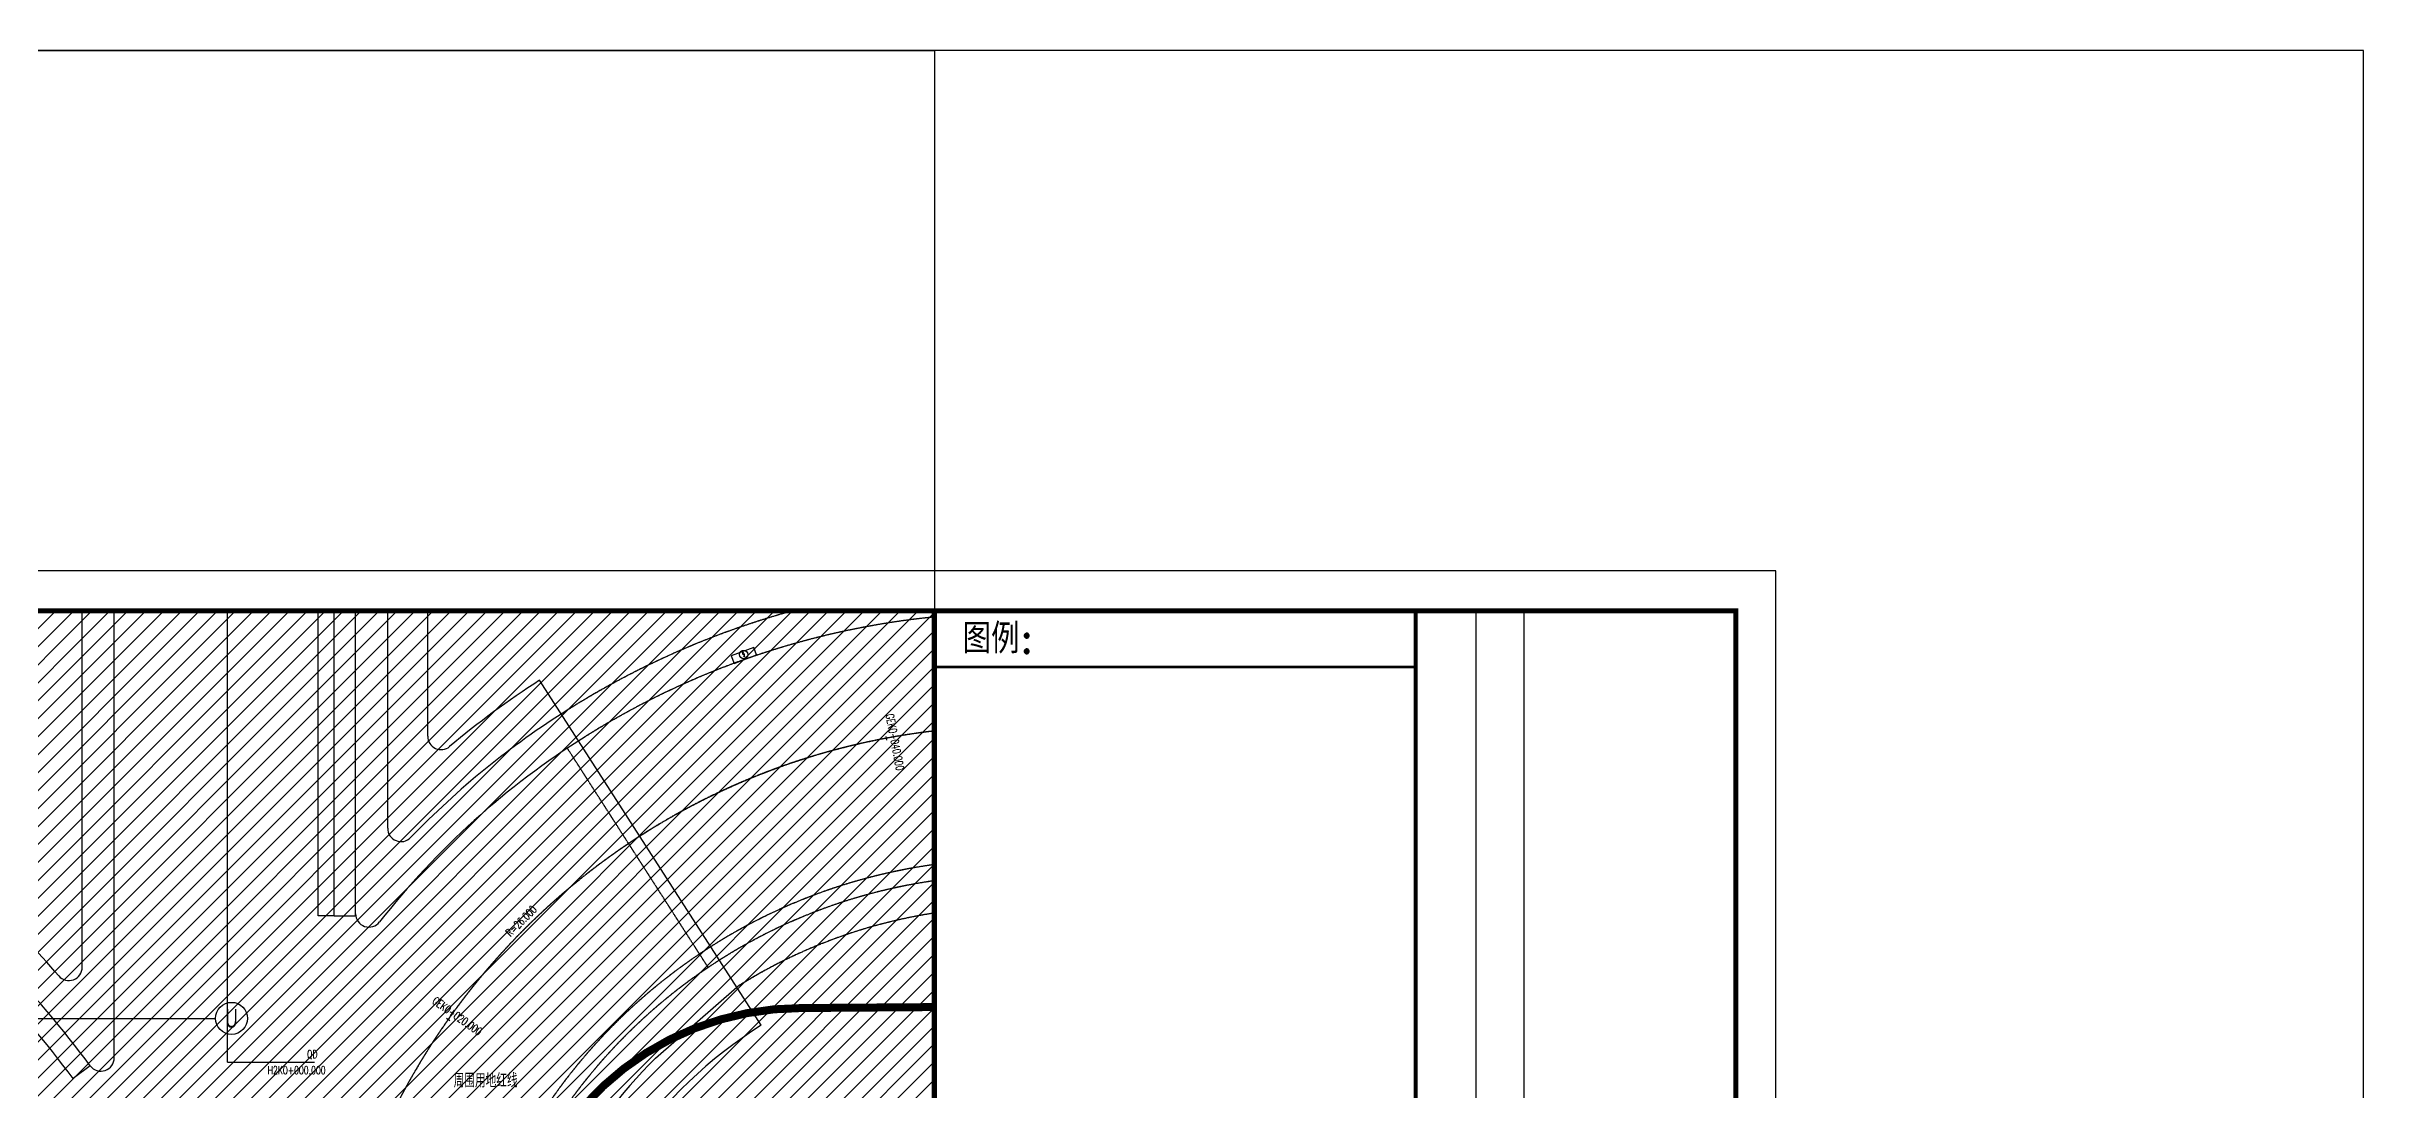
# Model space of a CAD drawing. Extents: x -12047294 to -5625356, y -1456591 to -622873.
# Drawn here: x -5712237 to -5625356, y -661998 to -622873 of the extents above; entities that cross this region are included whole.
import ezdxf
from ezdxf.enums import TextEntityAlignment as Align
from ezdxf.xclip import XClip

# ---------------------------------------------------------------- set-up
doc = ezdxf.new("R2010")
doc.units = 0
doc.header["$LTSCALE"] = 10
doc.header["$MEASUREMENT"] = 0
doc.header["$XCLIPFRAME"] = 2
for name, pattern in [('CENTER', [2, 1.25, -0.25, 0.25, -0.25]), ('DASH', [0.35, 0.25, -0.1]), ('DASHDOT', [1, 0.5, -0.25, 0, -0.25]), ('DASHED2', [9.525, 6.35, -3.175]), ('DOTE', [2.42, 2, -0.2, 0.02, -0.2])]:
    doc.linetypes.add(name, pattern=pattern)
for name, color, linetype in [('A-CENTER-LINE_道路中心线_', 1, 'DOTE'), ('A-DIMAXIS', 3, 'Continuous'), ('A-TEXTROOM-报建', 210, 'Continuous'), ('A-TK', 7, 'Continuous'), ('A-风道', 150, 'DASH'), ('AXIS', 3, 'Continuous'), ('AXIS_TEXT', 7, 'Continuous'), ('A用地红线', 10, 'Continuous'), ('CX-7消防模块箱', 51, 'Continuous'), ('DOTE', 9, 'DOTE'), ('f3-负三层隧道', 8, 'Continuous'), ('FF-分缝', 50, 'Continuous'), ('JXD', 3, 'Continuous'), ('PS-排水', 140, 'Continuous'), ('WALL', 2, 'Continuous'), ('共享通道', 4, 'Continuous'), ('图框', 7, 'Continuous'), ('桩号_GE', 2, 'Continuous'), ('特征点_H2', 2, 'Continuous'), ('设计参数_GE', 2, 'Continuous')]:
    doc.layers.add(name, color=color, linetype=linetype)
doc.styles.add('_TCH_AXIS', font='tjromand.shx', dxfattribs={"bigfont": 'tjhts.shx'})
doc.styles.add('_TCH_DIM', font='tjromans.shx', dxfattribs={"width": 0.8, "bigfont": 'tjhztxt.shx'})
doc.styles.add('COMPLEX', font='COMPLEX')
doc.styles.add('EICAD', font='simplex.shx', dxfattribs={"width": 0.707, "height": 2, "bigfont": 'tjkts.shx'})
doc.styles.add('SMEDI', font='simplex.shx', dxfattribs={"width": 0.75, "bigfont": 'tjhts.shx'})
doc.styles.add('TKZ1_tjhts.shx', font='tjromant.shx', dxfattribs={"bigfont": 'tjhts.shx'})
doc.styles.add('WZ', font='romans.shx', dxfattribs={"width": 0.7, "bigfont": 'hzdx.shx'})
doc.dimstyles.new('1-250$4', dxfattribs={"dimscale": 0.3, "dimtxt": 2.5, "dimasz": 2, "dimexe": 1.25, "dimexo": 0.625, "dimgap": 0.5, "dimtad": 1, "dimdsep": 46, "dimtxsty": 'WZ', "dimblk1": 'OBLIQUE', "dimsah": 1, "dimcen": 0, "dimclrd": 1, "dimclre": 1, "dimclrt": 3, "dimadec": 0, "dimazin": 0, "dimtfac": 1, "dimtofl": 0, "dimtmove": 0, "dimatfit": 3, "dimldrblk": 'OBLIQUE', "dimfxl": 1, "dimarcsym": 0})

# ---------------------------------------------------------------- blocks, each defined once
blk = doc.blocks.new('fdfDASFDF#$#R$Rv44')
at = {"layer": '图框'}
for points, const_width, elevation in [([(-5955587, -644044), (-5955587, -767194)], 200, -100), ([(-5955587, -646144), (-5937540, -646144)], 100, -200)]:
    blk.add_lwpolyline(points, dxfattribs=dict(at, const_width=const_width, elevation=elevation))
at = {"layer": '图框', "style": 'TKZ1_tjhts.shx'}
blk.add_text('图例:', height=1125, dxfattribs=at).set_placement((-5953197, -645079, -300), align=Align.MIDDLE_CENTER)
blk = doc.blocks.new('*D173')
at = {"layer": 'Defpoints', "color": 0, "transparency": 16777216}
for p in [(90588, 100830), (90949, 101177)]:
    blk.add_point(p, dxfattribs=at)
at = {"layer": 'WALL', "color": 1, "lineweight": -2, "transparency": 16777216}
blk.add_line((90586, 100828), (90588, 100830), dxfattribs=at)
at = {"layer": 'WALL', "color": 1, "transparency": 16777216}
blk.add_solid([(90588, 100830), (90588, 100830), (90588, 100830)], dxfattribs=at)
at = {"layer": 'WALL', "color": 3, "transparency": 16777216, "insert": (90586, 100829), "char_height": 0.75, "attachment_point": 5, "rotation": 43.80464, "style": 'WZ'}
blk.add_mtext('R500', dxfattribs=at)
blk = doc.blocks.new('_OBLIQUE')
at = {"color": 0, "linetype": 'ByBlock'}
blk.add_line((-0.5, -0.5), (0.5, 0.5), dxfattribs=at)
blk = doc.blocks.new('2015建筑类图框_A0')
for p, q in [((1114, 831), (1114, 411)), ((1126, 831), (1126, 411))]:
    blk.add_line(p, q)
at = {"const_width": 1.2}
blk.add_lwpolyline([(25, 831), (1179, 831), (1179, 10), (25, 10), (25, 831)], close=True, dxfattribs=at)
at = {"const_width": 1}
blk.add_lwpolyline([(1099, 831), (1099, 10)], dxfattribs=at)
at = {"layer": '图框'}
for p, q in [((1189, 841), (0, 841)), ((1189, 0), (1189, 841))]:
    blk.add_line(p, q, dxfattribs=at)
at = {"style": 'TKZ1_tjhts.shx', "flags": 1}
for tag, p in [('CLIENT', (1139, 392.88)), ('PROJETNAME', (1139, 295.72)), ('SHEETTITLE', (1139, 138.31))]:
    blk.add_attdef(tag, text='', height=5, dxfattribs=at).set_placement(p, align=Align.MIDDLE_CENTER)
at = {"style": 'TKZ1_tjhts.shx'}
for tag, height, p in [('SUB-PROJECT', 3.6, (1149, 282)), ('SPRONO', 3, (1168.85, 271.46)), ('DISLIN', 3.6, (1129.11, 125.02)), ('STAGE', 3.6, (1168.85, 124.59)), ('REV', 3, (1168.42, 115.09)), ('SHENO', 3, (1128.97, 114.1))]:
    blk.add_attdef(tag, text='', height=height, dxfattribs=at).set_placement(p, align=Align.MIDDLE_CENTER)
at = {"style": 'TKZ1_tjhts.shx', "width": 0.6}
blk.add_attdef('PRONO', text='', height=3, dxfattribs=at).set_placement((1129.12, 271.77), align=Align.MIDDLE_CENTER)
blk = doc.blocks.new('*U174')
at = {"layer": '图框'}
blk.add_blockref('2015建筑类图框_A0', (0, 0), dxfattribs=at)
blk = doc.blocks.new('_AXISO')
blk.add_circle((0, 0), 0.5)
at = {"layer": 'AXIS_TEXT', "style": 'COMPLEX', "width": 1.041667}
blk.add_attdef('A', text='', height=0.56, dxfattribs=at).set_placement((-0.25, -0.28), (0.25, -0.28), align=Align.FIT)
blk = doc.blocks.new('FDFe23wdwd3234')
at = {"layer": 'A-CENTER-LINE_道路中心线_', "color": 156, "ltscale": 5}
for centre, radius, start, end in [((113949.28, 78999.847), 26000, 90, 142.02012753), ((42050.504, 64351.071), 40000, 17.90493113, 50.01559682), ((113949.28, 78999.847), 26000, 142.02012753, 180)]:
    blk.add_arc(centre, radius, start, end, dxfattribs=at)
at = {"layer": 'A-风道', "color": 156}
for p, q in [((102900.093, 96207.938), (97605.136, 104454.345)), ((102900.093, 96207.938), (97605.136, 104454.345)), ((102479.357, 95937.786), (97184.401, 104184.194)), ((102479.357, 95937.786), (97184.401, 104184.194))]:
    blk.add_line(p, q, dxfattribs=at)
at = {"layer": 'AXIS', "color": 156, "linetype": 'CENTER', "ltscale": 0.1}
for p, q in [((84449.318, 92402.344), (84449.318, 150348.643)), ((84449.318, 92402.347), (84449.317, 125469.671))]:
    blk.add_line(p, q, dxfattribs=at)
for centre, radius, start, end in [((113949.319, 78999.882), 26000, 95.29368954, 180.00000203), ((42050.544, 64351.103), 40000, 17.90493341, 72.09507111)]:
    blk.add_arc(centre, radius, start, end, dxfattribs=at)
at = {"layer": 'CX-7消防模块箱', "color": 156, "elevation": 7846.365}
blk.add_lwpolyline([(103439.658, 107358.641), (104281.406, 107677.169), (104175.23, 107957.752), (103333.482, 107639.224)], close=True, dxfattribs=at)
at = {"layer": 'CX-7消防模块箱', "color": 156}
blk.add_circle((103795.995, 107692.501, 7846.365), 157.5, dxfattribs=at)
at = {"layer": 'f3-负三层隧道', "color": 156, "linetype": 'DASHED2', "ltscale": 0.1}
blk.add_arc((36534.036, 57963.085), 44715.244, 0, 48.91637007, dxfattribs=at)
at = {"layer": 'FF-分缝', "color": 156}
for p, q in [((104452.937, 93789.619), (96146.357, 106726.35)), ((104452.937, 93789.615), (96146.357, 106726.346))]:
    blk.add_line(p, q, dxfattribs=at)
at = {"layer": 'JXD', "color": 156}
for p, q in [((88449.318, 97890.351), (88449.318, 150348.643)), ((88449.318, 97890.354), (88449.317, 125469.671)), ((88449.318, 97890.354), (89249.318, 97890.354)), ((88449.318, 97890.351), (89249.318, 97890.351)), ((79299.225, 92269.524), (78659.076, 91789.723)), ((79299.225, 92269.521), (78659.076, 91789.72))]:
    blk.add_line(p, q, dxfattribs=at)
for centre, start, end in [((42050.544, 64351.103), 36.85208523, 49.64279883), ((42050.543, 64351.102), 36.85208264, 49.64279631)]:
    blk.add_arc(centre, 45750, start, end, dxfattribs=at)
at = {"layer": 'PS-排水', "color": 156}
for p, q in [((87849.318, 97890.351), (87849.318, 150389.653)), ((87849.318, 97890.354), (87849.317, 125469.671)), ((88449.318, 97890.354), (87849.318, 97890.354)), ((88449.318, 97890.351), (87849.318, 97890.351))]:
    blk.add_line(p, q, dxfattribs=at)
for centre, start, end in [((113849.318, 78966.98), 92.97669919, 179.99999937), ((113849.319, 78966.984), 96.26954045, 180.00000149)]:
    blk.add_arc(centre, 21050, start, end, dxfattribs=at)
at = {"layer": 'WALL', "color": 156}
for p, q in [((100494.227, 92551.682), (103534.409, 95220.142)), ((100494.227, 92551.678), (103534.409, 95220.138))]:
    blk.add_line(p, q, dxfattribs=at)
for centre, radius, start, end in [((113949.319, 78999.882), 32950, 122.70422255, 129.99721727), ((113949.318, 78999.877), 32950, 122.70422071, 129.99721469), ((113949.319, 78999.882), 31450, 122.15075341, 136.04414706), ((113949.318, 78999.877), 31450, 122.15075089, 136.04414514), ((92449.318, 104625.112), 500, 180.00000213, 309.99721727), ((92449.318, 104625.109), 500, 180, 309.99721469), ((90949.318, 101176.501), 500, 180.00000213, 316.04414706), ((90949.318, 101176.498), 500, 180, 316.04414514), ((113849.318, 78966.98), 20450, 92.97669919, 179.99999937), ((113849.319, 78966.984), 20450, 96.4542586, 180.00000149), ((113849.319, 78966.984), 17550, 122.37147587, 167.05032474), ((113849.318, 78966.98), 17550, 122.37147308, 167.05032233), ((113849.319, 78966.984), 19050, 134.51168467, 168.08565115), ((113849.318, 78966.98), 19050, 134.5116828, 168.08564893)]:
    blk.add_arc(centre, radius, start, end, dxfattribs=at)
at = {"layer": '共享通道', "color": 156}
for p, q in [((78999.318, 95966.75), (78999.318, 150348.643)), ((80199.318, 92569.397), (80199.318, 150348.643)), ((89249.318, 97890.351), (89249.318, 150293.963)), ((90449.318, 101176.498), (90449.318, 138799.848)), ((91949.318, 104625.109), (91949.318, 138799.848)), ((78999.318, 95966.753), (78999.317, 125469.671)), ((80199.318, 92569.4), (80199.317, 125469.671)), ((89249.318, 97890.354), (89249.317, 125469.671)), ((90449.318, 101176.501), (90449.317, 125469.671)), ((91949.318, 104625.112), (91949.317, 125469.671))]:
    blk.add_line(p, q, dxfattribs=at)
for centre, radius, start, end in [((113949.319, 78999.882), 31450, 94.37436562, 122.15075341), ((113949.318, 78999.877), 31450, 90, 122.15075089), ((113949.318, 78999.877), 30250, 90, 122.15075089), ((113949.319, 78999.882), 30250, 94.54825256, 122.15075341), ((113949.319, 78999.882), 30250, 122.15075341, 141.90528128), ((113949.318, 78999.877), 30250, 122.15075089, 141.90527962), ((42050.544, 64351.103), 47750, 40.93835384, 49.7630143), ((42050.543, 64351.102), 47750, 40.93835204, 49.76301235), ((42050.544, 64351.103), 46550, 36.85208523, 49.64279883), ((42050.543, 64351.102), 46550, 36.85208264, 49.64279631), ((113849.318, 78966.98), 19250, 92.97669919, 122.40085912), ((89749.318, 97971.504), 500, 180.00000213, 321.90528128), ((89749.318, 97971.501), 500, 180, 321.90527962), ((113849.319, 78966.984), 19250, 96.85847722, 122.40086152), ((78499.318, 95966.753), 500, 220.93835384, 0.00000213), ((78499.318, 95966.75), 500, 220.93835204, 0), ((79699.318, 92569.4), 500, 216.85208523, 0.00000213), ((79699.318, 92569.397), 500, 216.85208264, 0)]:
    blk.add_arc(centre, radius, start, end, dxfattribs=at)
at = {"layer": '桩号_GE', "color": 156, "linetype": 'Continuous'}
for points in [[(109122.596, 104624.237), (109150.362, 104476.829)], [(92657.687, 94052.24), (92780.169, 93965.649)]]:
    blk.add_lwpolyline(points, dxfattribs=at)
at = {"layer": '特征点_H2', "color": 156, "linetype": 'Continuous'}
blk.add_lwpolyline([(84449.266, 92402.323), (85949.266, 92402.323), (87706.666, 92402.323)], dxfattribs=at)
at = {"layer": 'CX-7消防模块箱', "color": 156, "style": 'SMEDI', "width": 0.75}
blk.add_text('9', height=171.425, rotation=20.72722703, dxfattribs=at).set_placement((103789.111, 107598.252, 7846.365), (103863.549, 107626.42, 7846.365), align=Align.FIT)
at = {"layer": '桩号_GE', "color": 156, "style": 'EICAD', "width": 0.707}
for s, rotation, p in [('GEK0+040.000', 280.66738175, (109121.935, 105438.091)), ('GEK0+020.000', 324.7410583, (92091.108, 94636.49))]:
    blk.add_text(s, height=300, rotation=rotation, dxfattribs=at).set_placement(p)
at = {"layer": '特征点_H2', "color": 156, "style": 'EICAD', "width": 0.707}
for s, p in [('H2K0+000.000', (85949.266, 91952.323)), ('QD', (87426.391, 92552.323))]:
    blk.add_text(s, height=300, rotation=359.99999953, dxfattribs=at).set_placement(p)
at = {"layer": '设计参数_GE', "color": 156, "style": 'EICAD', "width": 0.707}
blk.add_text('R=26.000', height=300, rotation=44.99999952, dxfattribs=at).set_placement((95056.699, 97088.974))
at = {"layer": 'WALL', "color": 156}
dim = blk.add_radius_dim(center=(90949.318, 101176.501), mpoint=(90588.466, 100830.4), dimstyle='1-250$4', dxfattribs=at)
dim.commit()
dim.dimension.update_dxf_attribs({"geometry": '*D173', "text_midpoint": (90586.461, 100829.205)})

msp = doc.modelspace()

# ---------------------------------------------------------------- hatches: boundary and pattern name
at = {"layer": 'A-TEXTROOM-报建'}
h = msp.add_hatch(dxfattribs=at)
h.set_pattern_fill('ANSI31', color=156, scale=300)
h.set_pattern_definition([(45, (6459.6, 7e-09), (-336.759605, 336.759605), [])])
edge = h.paths.add_edge_path(flags=16)
edge.add_arc((-5789890.1, -733372.9), 19800.3, 180.000017, 210.331824)
edge.add_line((-5806980, -743372.1), (-5798690.9, -743375))
edge.add_arc((-5798679.1, -768354), 24979, 71.829588, 90.02715, ccw=False)
edge.add_arc((-5798679.1, -768354), 24979, 46.406362, 71.829588, ccw=False)
edge.add_arc((-5761511.4, -729209.4), 29000, 226.550729, 235.723444)
edge.add_line((-5777843.9, -753173), (-5734626.5, -753172.4))
edge.add_line((-5734626.5, -753172.4), (-5734626.6, -742573))
edge.add_line((-5734626.6, -742573), (-5724090.3, -742573.2))
edge.add_line((-5724090.3, -742573.2), (-5724090.3, -706873))
edge.add_line((-5724090.3, -706873), (-5715090.4, -706873))
edge.add_line((-5715090.4, -706873), (-5715090.4, -697848.9))
edge.add_arc((-5806750.6, -701974.8), 91753, 2.577338, 4.963321)
edge.add_arc((-5757072.8, -697881.8), 41908, 5.264521, 17.986102)
edge.add_arc((-5817479.3, -718426.1), 105710, 18.467251, 21.437185)
edge.add_arc((-5747882, -689052.2), 30252, 17.826219, 40.559048)
edge.add_arc((-5746701.1, -686704.3), 27846.7, 38.468297, 72.820754)
edge.add_arc((-5793741.7, -821555.8), 170652.4, 71.1042, 72.756978)
edge.add_line((-5743156, -658573.2), (-5782091.3, -658573.2))
edge.add_line((-5782091.3, -658573.2), (-5782091.3, -664172.9))
edge.add_line((-5782091.3, -664172.9), (-5804290.4, -664172.9))
edge.add_line((-5804290.4, -664172.9), (-5804290.4, -680572.8))
edge.add_line((-5804290.4, -680572.8), (-5809690.4, -680572.8))
edge.add_line((-5809690.4, -680572.8), (-5809690.4, -733372.9))
h.paths.add_polyline_path([(-5821993.3, -644043.7), (-5678940.3, -644043.7), (-5678940.3, -767193.7), (-5821993.3, -767193.7)])

# ---------------------------------------------------------------- linework, layer by layer
at = {"layer": 'A-DIMAXIS'}
msp.add_line((-5711892.7, -659323.4), (-5705892.7, -659323.4), dxfattribs=at)
at = {"layer": 'A-TEXTROOM-报建', "color": 156, "elevation": -200}
msp.add_lwpolyline([(-5821993.3, -644043.7), (-5678940.3, -644043.7), (-5678940.3, -767193.7), (-5821993.3, -767193.7)], close=True, dxfattribs=at)
at = {"layer": 'A用地红线', "color": 14, "linetype": 'DASHDOT', "ltscale": 3, "const_width": 300, "elevation": -100}
msp.add_lwpolyline([(-5678940.3, -658901.2), (-5683936.4, -658937.7, 0.3949351), (-5694783.1, -669084.3), (-5694706.8, -745564, 0.2860921), (-5688457.1, -753234.5), (-5678940.3, -753257.5)], format="xyb", dxfattribs=at)
at = {"layer": 'Defpoints', "color": 251, "elevation": -100}
for points in [[(-5866043, -793223.5), (-5625356.1, -793223.5), (-5625356.1, -623023.5), (-5866043, -623023.5)], [(-5849440.3, -623023.5), (-5678940.3, -623023.5), (-5678940.3, -793223.5), (-5849440.3, -793223.5)]]:
    msp.add_lwpolyline(points, close=True, dxfattribs=at)
at = {"layer": 'DOTE'}
msp.add_line((-5812892.3, -659323.4), (-5711892.7, -659323.4), dxfattribs=at)

# ---------------------------------------------------------------- block references
ref = msp.add_blockref('FDFe23wdwd3234', (-5789889.7, -753373.4, -100))
XClip(ref).set_block_clipping_path([(-32103.6271261964, -13820.2654429288), (110949.3835978871, 109329.7345570714)])
at = {"layer": 'A-DIMAXIS'}
ref = msp.add_blockref('_AXISO', (-5705292.7, -659323.4), dxfattribs=dict(at, xscale=1200, yscale=1200, zscale=1200))
ref.add_attrib('A', 'U', dxfattribs={"height": 698.9, "style": '_TCH_AXIS'}).set_placement((-5705525.7, -659672.9), (-5705059.8, -659672.9), align=Align.FIT)
at = {"layer": '图框', "xscale": 150, "yscale": 150, "zscale": 150}
msp.add_blockref('*U174', (-5825743.3, -768693.7, -200), dxfattribs=at)
at = {"layer": '图框'}
msp.add_blockref('fdfDASFDF#$#R$Rv44', (276646.5, 0), dxfattribs=at)

# ---------------------------------------------------------------- texts
at = {"layer": 'A-TK', "style": '_TCH_DIM', "width": 0.8}
msp.add_text('周围用地红线', height=525, dxfattribs=at).set_placement((-5696963.9, -661917.5))

doc.saveas('drawing.dxf')
